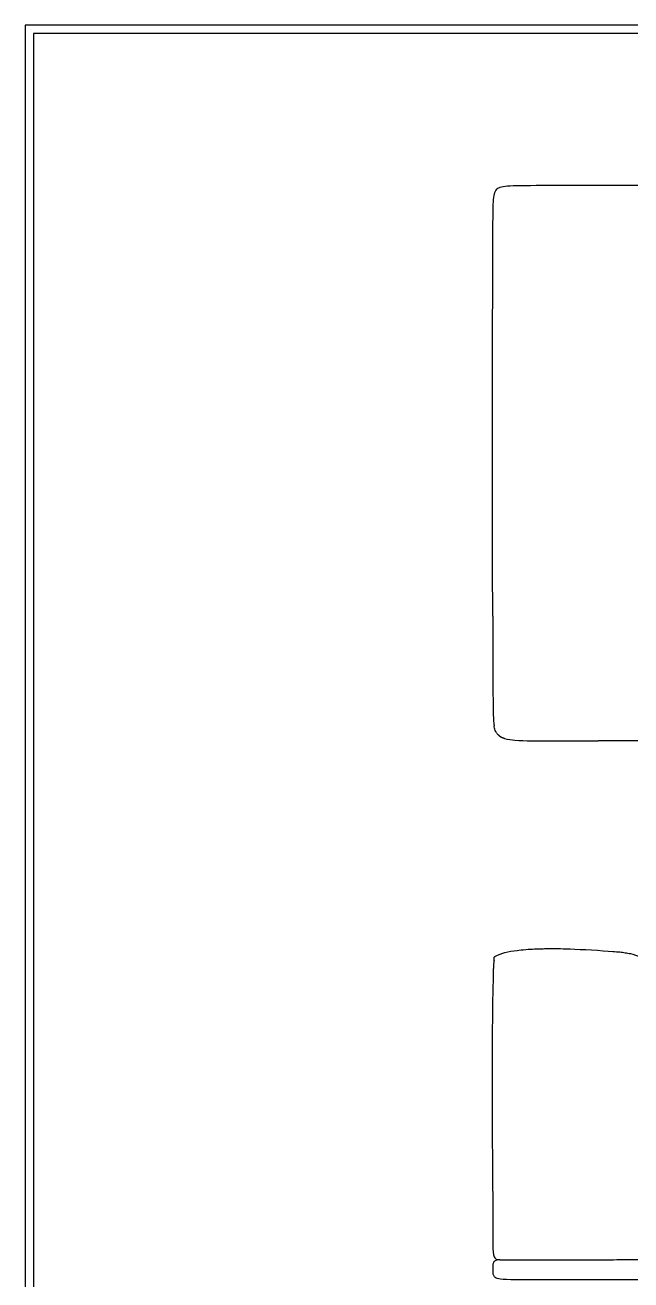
# Model space of a CAD drawing. Header units: millimetres. Extents: x 0 to 2575, y 0 to 3642.
# Drawn here: x 0 to 927, y 1720 to 3642 of the extents above; entities that cross this region are included whole.
import ezdxf

# ---------------------------------------------------------------- set-up
doc = ezdxf.new("R2010")
doc.units = ezdxf.units.MM
doc.layers.add('4501 Delphi Corner module 120 x 85 cm - L', color=7, linetype='Continuous', true_color=0x000000)

msp = doc.modelspace()

# ---------------------------------------------------------------- linework, layer by layer
at = {"layer": '4501 Delphi Corner module 120 x 85 cm - L'}
for points in [[(0, 0), (2575.1, 0), (2575.1, 3641.9), (0, 3641.9)], [(12.8, 12.8), (2562.3, 12.8), (2562.3, 3629.1), (12.8, 3629.1)]]:
    msp.add_lwpolyline(points, close=True, dxfattribs=at)
at = {"layer": '4501 Delphi Corner module 120 x 85 cm - L', "color": 178, "lineweight": -3, "true_color": 0x000000}
for points, degree in [([(717, 3374.7), (717.8, 3384.1), (719.3, 3388.3), (722.5, 3391)], 3), ([(722.5, 3391), (725.7, 3393.8), (730.5, 3395.2), (742.2, 3395.9)], 3), ([(742.2, 3395.9), (753.8, 3396.5), (772.4, 3396.5), (803.3, 3396.5)], 3), ([(803.3, 3396.5), (834.1, 3396.5), (877.1, 3396.5), (927, 3396.5)], 3), ([(927, 3396.5), (976.8, 3396.5), (1033.4, 3396.5), (1091.3, 3396.5)], 3), ([(716.1, 3332.3), (716.2, 3352.9), (716.2, 3366), (717, 3374.7)], 3), ([(715.7, 3232.1), (715.9, 3269.3), (716, 3302.5), (716.1, 3326.5)], 3), ([(716.1, 3326.5), (716.1, 3328.5), (716.1, 3330.4), (716.1, 3332.3)], 3), ([(716.1, 3326.5), (716.1, 3326.5), (716.1, 3326.5), (716.1, 3326.5)], 3), ([(715.3, 3113.5), (715.4, 3153.6), (715.6, 3194.8), (715.7, 3232.1)], 3), ([(715.2, 2994.7), (715.2, 3034.5), (715.2, 3073.4), (715.3, 3113.5)], 3), ([(715.3, 2870.2), (715.2, 2914.1), (715.2, 2954.8), (715.2, 2994.7)], 3), ([(715.2, 2994.7), (715.2, 2994.7), (715.2, 2994.7), (715.2, 2994.7)], 3), ([(715.8, 2736.6), (715.6, 2779.5), (715.4, 2826.4), (715.3, 2870.2)], 3), ([(715.3, 2870.2), (715.3, 2870.2), (715.3, 2870.2), (715.3, 2870.2)], 3), ([(749.8, 2546.6), (764.2, 2545.6), (785.8, 2545.6), (803.6, 2545.6)], 3), ([(803.6, 2545.6), (803.6, 2545.6), (803.6, 2545.6), (803.7, 2545.6)], 3), ([(803.7, 2545.6), (803.7, 2545.6), (803.7, 2545.6), (803.8, 2545.6)], 3), ([(803.8, 2545.6), (823.7, 2545.6), (839.1, 2545.6), (856.7, 2545.6)], 3), ([(917.1, 2545.6), (897.4, 2545.6), (877.2, 2545.6)], 2), ([(918.7, 2545.6), (918, 2545.6), (917.5, 2545.6), (917.1, 2545.6)], 3), ([(1005, 2545.6), (972.6, 2545.6), (943.3, 2545.6), (918.7, 2545.6)], 3), ([(718.1, 2214.1), (718.1, 2214.1), (718.1, 2214.1)], 2), ([(719.8, 2215.8), (723.5, 2217.8), (730.3, 2220.1), (734.5, 2221.2)], 3), ([(734.5, 2221.2), (740.5, 2222.9), (746.6, 2223.9), (752.9, 2224.7)], 3), ([(752.9, 2224.7), (760, 2225.6), (772.3, 2226.6), (779.5, 2226.9)], 3), ([(779.5, 2226.9), (780.1, 2226.9), (780.8, 2226.9), (781.5, 2227)], 3), ([(781.5, 2227), (782.6, 2227), (784.7, 2227.1), (785.8, 2227.1)], 3), ([(785.8, 2227.1), (788.8, 2227.2), (791.9, 2227.3), (795.1, 2227.3)], 3), ([(795.1, 2227.3), (796.8, 2227.4), (798.4, 2227.4), (800.1, 2227.4)], 3), ([(800.1, 2227.4), (800.1, 2227.4), (800.1, 2227.4), (800.1, 2227.4)], 3), ([(834.2, 2226.9), (851.7, 2226.3), (882.2, 2224.5), (899.7, 2223.1)], 3), ([(899.7, 2223.1), (903.2, 2222.8), (906.8, 2222.5), (910.2, 2222.2)], 3), ([(717.7, 2209.1), (717.2, 2205.8), (716.7, 2199.9), (716.3, 2187.4)], 3), ([(716.2, 2182.7), (713.7, 2087.8), (715.1, 1921.8), (715.8, 1826.9)], 3), ([(715.8, 1826.9), (715.8, 1816.9), (715.9, 1807), (716, 1797.8)], 3), ([(716, 1797.8), (716, 1788.7), (716, 1780.3), (716.1, 1772.9)], 3), ([(716.1, 1772.9), (716.1, 1765.5), (716.1, 1759), (718, 1755.1)], 3), ([(718, 1755.1), (719, 1753.1), (720.5, 1751.8), (722.2, 1750.9)], 3), ([(803.7, 1750.3), (801.2, 1750.3), (798.7, 1750.3), (796.2, 1750.3)], 3), ([(998.8, 1750.5), (971.1, 1750.5), (943.5, 1750.5), (915.8, 1750.5)], 3), ([(716.6, 1728.6), (716.4, 1730), (716.2, 1732.7), (716.2, 1735.3), (716.2, 1736.6)], 3), ([(724.9, 1721.5), (721.5, 1722.2), (717.6, 1724.4), (716.9, 1727.2), (716.6, 1728.6)], 3), ([(724.9, 1721.5), (724.9, 1721.5), (724.9, 1721.5), (724.9, 1721.5)], 3), ([(794.6, 1719.9), (769.5, 1719.9), (738, 1720), (728.3, 1720.7), (724.9, 1721.5)], 3), ([(795, 1720), (794.9, 1720), (794.8, 1719.9), (794.7, 1719.9)], 3), ([(1026.2, 1719.9), (979.7, 1719.9), (889.2, 1719.9), (820.2, 1719.9), (795, 1720)], 3)]:
    msp.add_open_spline(points, degree=degree, dxfattribs=at)
at = {"layer": '4501 Delphi Corner module 120 x 85 cm - L'}
for points in [[(715.8, 2736.6), (715.9, 2700.8), (715.9, 2638.1), (716.2, 2602.2)], [(716.2, 2602.2), (716.3, 2593.2), (716.4, 2577.7), (717.8, 2568.8)], [(733.8, 2549), (737.9, 2547.8), (745.4, 2547), (749.8, 2546.6)], [(856.7, 2545.6), (862.2, 2545.6), (871.7, 2545.6), (877.2, 2545.6)], [(722.2, 1750.9), (722.3, 1750.9), (722.3, 1750.9), (722.4, 1750.9)]]:
    msp.add_open_spline(points, degree=3, dxfattribs=at)
at = {"layer": '4501 Delphi Corner module 120 x 85 cm - L', "color": 178, "lineweight": -3, "true_color": 0x000000}
for points, degree, knots in [([(724.4, 2554.4), (722.8, 2556.1), (722.1, 2556.9), (720.7, 2559.1), (720.1, 2560.3), (718.7, 2563.8), (718.2, 2566.4), (717.8, 2568.8)], 3, [12, 12, 12, 12, 15.482032, 15.482032, 19.579111, 19.579111, 27.064434, 27.064434, 27.064434, 27.064434]), ([(733.8, 2549), (733.1, 2549.3), (732.4, 2549.5), (731.6, 2549.8), (730.8, 2550.1), (730, 2550.4), (729.3, 2550.7), (728.7, 2551.1), (728.1, 2551.4), (727.5, 2551.8), (727, 2552.2), (726.5, 2552.5), (726, 2552.9), (725.6, 2553.3), (725.2, 2553.7), (724.8, 2554.1), (724.4, 2554.4)], 2, [4.307012, 4.307012, 4.307012, 5, 5, 6.000001, 6.000001, 7.000001, 7.000001, 8.000001, 8.000001, 9.000002, 9.000002, 10.000002, 10.000002, 11.000003, 11.000003, 12, 12, 12]), ([(717.7, 2209.1), (717.7, 2209.6), (717.8, 2210), (717.9, 2210.3), (717.9, 2210.7), (718, 2211), (718, 2211.3), (718.1, 2211.5), (718.1, 2211.7)], 2, [0, 0, 0, 1, 1, 2, 2, 3, 3, 3.851142, 3.851142, 3.851142]), ([(718.1, 2213.9), (718.1, 2213.9), (718.1, 2213.9), (718.1, 2213.9), (718.1, 2213.9), (718.1, 2213.9), (718.1, 2213.9), (718.1, 2214), (718.1, 2214), (718.1, 2214), (718.1, 2214), (718.1, 2214), (718.1, 2214), (718.1, 2214), (718.1, 2214), (718.1, 2214), (718.1, 2214), (718.1, 2214.1), (718.1, 2214.1), (718.1, 2214.1), (718.1, 2214.1), (718.1, 2214.1), (718.1, 2214.1), (718.1, 2214.1), (718.1, 2214.1), (718.1, 2214.1), (718.1, 2214.1), (718.1, 2214.2), (718.1, 2214.2), (718.1, 2214.2), (718.1, 2214.2), (718.1, 2214.2), (718.1, 2214.2), (718.1, 2214.2), (718.1, 2214.2), (718.1, 2214.2), (718.1, 2214.3), (718.1, 2214.3), (718.1, 2214.3), (718.1, 2214.4), (718.2, 2214.5), (718.2, 2214.5), (718.4, 2214.7), (718.5, 2214.9), (718.8, 2215.1), (718.9, 2215.2), (719.2, 2215.4), (719.5, 2215.6), (719.8, 2215.8)], 3, [122.906015, 122.906015, 122.906015, 122.906015, 123.906015, 123.906015, 123.906015, 124.906015, 124.906015, 124.906015, 125.906015, 125.906015, 125.906015, 126.906015, 126.906015, 126.906015, 127.906015, 127.906015, 127.906015, 128.906015, 128.906015, 128.906015, 129.906015, 129.906015, 129.906015, 130.906015, 130.906015, 130.906015, 131.906015, 131.906015, 131.906015, 132.906015, 132.906015, 132.906015, 133.906015, 133.906015, 133.906015, 134.892322, 134.892322, 135.869678, 135.869678, 136.608375, 136.608375, 137.467291, 137.467291, 138.499136, 138.499136, 139.248234, 139.248234, 140.573752, 140.573752, 140.573752, 140.573752]), ([(718.1, 2213.2), (718.1, 2213.3), (718.1, 2213.4), (718.1, 2213.4), (718.1, 2213.4), (718.1, 2213.4), (718.1, 2213.5), (718.1, 2213.5), (718.1, 2213.5), (718.1, 2213.6), (718.1, 2213.6), (718.1, 2213.6), (718.1, 2213.7), (718.1, 2213.7), (718.1, 2213.7), (718.1, 2213.7), (718.1, 2213.7), (718.1, 2213.7), (718.1, 2213.7), (718.1, 2213.8), (718.1, 2213.8), (718.1, 2213.8), (718.1, 2213.8), (718.1, 2213.8), (718.1, 2213.8), (718.1, 2213.9), (718.1, 2213.9)], 2, [109.906015, 109.906015, 109.906015, 110.906015, 110.906015, 111.906015, 111.906015, 112.906015, 112.906015, 113.906015, 113.906015, 114.906015, 114.906015, 115.906015, 115.906015, 116.906015, 116.906015, 117.906015, 117.906015, 118.906015, 118.906015, 119.906015, 119.906015, 120.906015, 120.906015, 121.906015, 121.906015, 122.906015, 122.906015, 122.906015]), ([(718.1, 2211.7), (718.1, 2211.7), (718.1, 2211.7), (718.1, 2211.9), (718.1, 2212.1), (718.1, 2212.7), (718.1, 2213), (718.1, 2213.2)], 3, [35.189921, 35.189921, 35.189921, 35.189921, 35.967786, 35.967786, 64.626905, 64.626905, 109.906015, 109.906015, 109.906015, 109.906015]), ([(800.1, 2227.4), (806.6, 2227.4), (813.1, 2227.4), (824.8, 2227.2), (829.7, 2227.1), (834.2, 2226.9)], 3, [145.160435, 145.160435, 145.160435, 145.160435, 164.685237, 164.685237, 181.863877, 181.863877, 181.863877, 181.863877]), ([(910.2, 2222.2), (913.1, 2221.9), (915.9, 2221.5), (921.3, 2220.7), (923.9, 2220.3), (931.9, 2218.4), (936.5, 2216.8), (940.7, 2214.5)], 3, [196.867555, 196.867555, 196.867555, 196.867555, 208.314061, 208.314061, 219.921189, 219.921189, 245.297347, 245.297347, 245.297347, 245.297347]), ([(717.7, 2209.1), (717.6, 2208.8), (717.6, 2208.5), (717.5, 2208.2), (717.5, 2208.1), (717.5, 2208), (717.5, 2207.9), (717.5, 2207.6), (717.4, 2207.3), (717.4, 2207), (717.3, 2206.6), (717.3, 2206.1), (717.3, 2205.7), (717.2, 2205.2), (717.2, 2204.7), (717.1, 2204.2), (717.1, 2203.6), (717, 2203), (717, 2202.5), (717, 2201.8), (716.9, 2201.1), (716.9, 2200.5), (716.8, 2199.8), (716.8, 2199), (716.7, 2198.3), (716.7, 2197.4), (716.7, 2196.6), (716.6, 2195.8), (716.6, 2194.9), (716.6, 2193.9), (716.5, 2193), (716.5, 2192), (716.4, 2190.9), (716.4, 2189.9), (716.4, 2188.8), (716.3, 2187.6), (716.2, 2182.7)], 3, [-24.806588, -24.806588, -24.806588, -24.806588, -23.806588, -23.806588, -23.806588, -22.806588, -22.806588, -22.806588, -21.806588, -21.806588, -21.806588, -20.806588, -20.806588, -20.806588, -19.806588, -19.806588, -19.806588, -18.806588, -18.806588, -18.806588, -17.806588, -17.806588, -17.806588, -16.806588, -16.806588, -16.806588, -15.806588, -15.806588, -15.806588, -14.806588, -14.806588, -14.806588, -13.806588, -13.806588, -13.806588, -12.806663, -12.806663, -12.806663, -12.806663]), ([(716.6, 1744.5), (716.9, 1745.9), (717.2, 1747.3), (718.4, 1748.6), (719.2, 1749.5), (720.4, 1750.3), (722.2, 1750.9)], 3, [0, 0, 0, 0, 4.578268, 4.578268, 4.578268, 9.831951, 9.831951, 9.831951, 9.831951]), ([(722.5, 1750.8), (722.5, 1750.8), (722.4, 1750.9), (722.4, 1750.9), (722.4, 1750.9), (722.4, 1750.9)], 3, [0, 0, 0, 0, 14.19741, 14.19741, 28.394898, 28.394898, 28.394898, 28.394898]), ([(723.2, 1750.7), (723.1, 1750.8), (723, 1750.8), (722.9, 1750.8), (722.7, 1750.8), (722.6, 1750.8), (722.6, 1750.8), (722.5, 1750.8), (722.5, 1750.8), (722.5, 1750.8)], 3, [0, 0, 0, 0, 5.868214, 5.868214, 5.868214, 21.0364, 21.0364, 21.0364, 26.971116, 26.971116, 26.971116, 26.971116]), ([(727, 1750.4), (726.8, 1750.5), (726.6, 1750.5), (726.5, 1750.5), (726.4, 1750.5), (726.3, 1750.5), (726.2, 1750.5), (726.1, 1750.5), (726, 1750.5), (725.9, 1750.5), (725.9, 1750.5), (725.9, 1750.5), (725.9, 1750.5), (725.7, 1750.5), (725.5, 1750.5), (725.3, 1750.6), (725.2, 1750.6), (725.1, 1750.6), (725, 1750.6), (724.9, 1750.6), (724.8, 1750.6), (724.8, 1750.6), (724.8, 1750.6), (724.8, 1750.6), (724.8, 1750.6), (724.4, 1750.6), (724.1, 1750.7), (723.9, 1750.7), (723.9, 1750.7), (723.9, 1750.7), (723.9, 1750.7), (723.8, 1750.7), (723.7, 1750.7), (723.7, 1750.7), (723.5, 1750.7), (723.3, 1750.7), (723.2, 1750.7)], 3, [0, 0, 0, 0, 0.808603, 0.808603, 0.808603, 1.26584, 1.26584, 1.26584, 1.910746, 1.910746, 1.910746, 1.920755, 1.920755, 1.920755, 3.316774, 3.316774, 3.316774, 4.356363, 4.356363, 4.356363, 4.96519, 4.96519, 4.96519, 5.029709, 5.029709, 5.029709, 9.119997, 9.119997, 9.119997, 9.63451, 9.63451, 9.63451, 11.215305, 11.215305, 11.215305, 16.210778, 16.210778, 16.210778, 16.210778]), ([(729, 1750.4), (728.9, 1750.4), (728.9, 1750.4), (728.9, 1750.4), (728.7, 1750.4), (728.5, 1750.4), (728.3, 1750.4), (728, 1750.4), (727.7, 1750.4), (727.5, 1750.4), (727.4, 1750.4), (727.3, 1750.4), (727.3, 1750.4), (727.1, 1750.4), (727.1, 1750.4), (727, 1750.4)], 3, [0, 0, 0, 0, 0.059005, 0.059005, 0.059005, 0.762441, 0.762441, 0.762441, 1.839198, 1.839198, 1.839198, 2.144606, 2.144606, 2.144606, 2.592016, 2.592016, 2.592016, 2.592016]), ([(745.5, 1750.3), (745.5, 1750.3), (745.5, 1750.3), (745.5, 1750.3), (743.3, 1750.3), (741.1, 1750.3), (739, 1750.4), (738.3, 1750.4), (737.6, 1750.4), (736.8, 1750.4), (736.3, 1750.4), (735.7, 1750.4), (735.1, 1750.4), (734.9, 1750.4), (734.6, 1750.4), (734.4, 1750.4), (733.4, 1750.4), (732.3, 1750.4), (731.3, 1750.4), (731.3, 1750.4), (731.2, 1750.4), (731.2, 1750.4), (730.6, 1750.4), (730.1, 1750.4), (729.6, 1750.4), (729.4, 1750.4), (729.2, 1750.4), (729, 1750.4)], 3, [0, 0, 0, 0, 0.060384, 0.060384, 0.060384, 6.525948, 6.525948, 6.525948, 8.738298, 8.738298, 8.738298, 10.480719, 10.480719, 10.480719, 11.229857, 11.229857, 11.229857, 14.406071, 14.406071, 14.406071, 14.571178, 14.571178, 14.571178, 16.330634, 16.330634, 16.330634, 17.022033, 17.022033, 17.022033, 17.022033]), ([(796.2, 1750.3), (793.3, 1750.3), (790.5, 1750.3), (784.8, 1750.3), (781.9, 1750.3), (779.1, 1750.3), (778, 1750.3), (776.9, 1750.3), (774.6, 1750.3), (773.5, 1750.3), (772.4, 1750.3), (772.2, 1750.3), (772, 1750.3), (771.9, 1750.3), (769.6, 1750.3), (767.4, 1750.3), (765.1, 1750.3), (759.1, 1750.3), (751.5, 1750.3), (745.5, 1750.3)], 3, [0, 0, 0, 0, 8.535359, 8.535359, 17.070724, 17.070724, 17.070724, 20.407984, 20.407984, 23.745247, 23.745247, 23.745247, 24.299809, 24.299809, 24.299809, 31.022762, 31.022762, 31.022762, 50.662025, 50.662025, 50.662025, 50.662025]), ([(856.1, 1750.4), (847.4, 1750.4), (838.6, 1750.4), (821.2, 1750.4), (812.4, 1750.4), (803.7, 1750.3)], 3, [0, 0, 0, 0, 26.226571, 26.226571, 52.453144, 52.453144, 52.453144, 52.453144]), ([(915.8, 1750.5), (909, 1750.5), (902.3, 1750.4), (895.5, 1750.4), (882.4, 1750.4), (869.2, 1750.4), (856.1, 1750.4)], 3, [0, 0, 0, 0, 20.345347, 20.345347, 20.345347, 59.68809, 59.68809, 59.68809, 59.68809]), ([(716.2, 1736.6), (716.2, 1737.9), (716.2, 1739.2), (716.2, 1740.5), (716.3, 1741.8), (716.4, 1743.1), (716.6, 1744.5)], 3, [0, 0, 0, 0, 3.91662, 3.91662, 3.91662, 7.983556, 7.983556, 7.983556, 7.983556]), ([(794.7, 1719.9), (794.7, 1719.9), (794.6, 1719.9), (794.6, 1719.9), (794.6, 1719.9)], 3, [0.75, 0.75, 0.75, 0.75, 1, 2, 2, 2, 2])]:
    msp.add_open_spline(points, degree=degree, knots=knots, dxfattribs=at)

doc.saveas('drawing.dxf')
